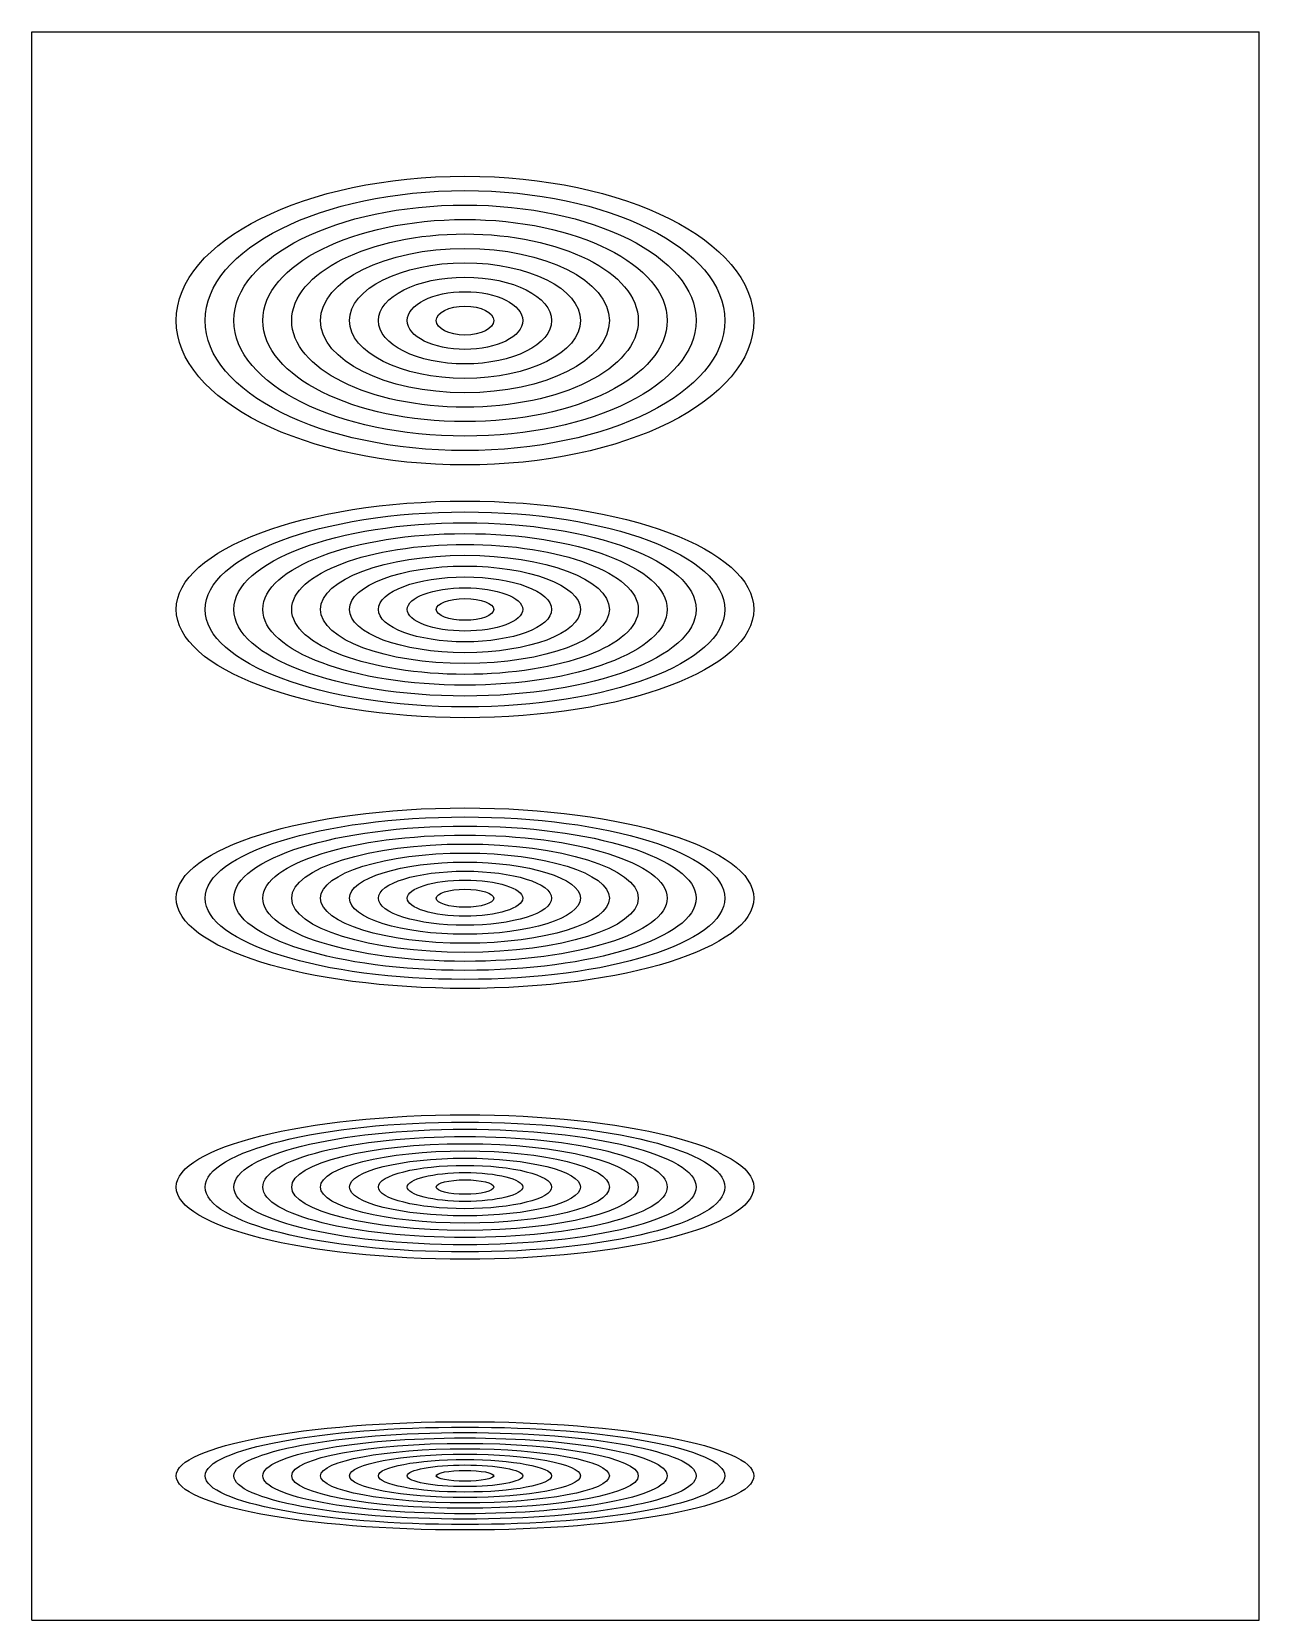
# Model space of a CAD drawing. Header units: inches. Extents: x 0 to 8.5, y 0 to 11.
import ezdxf

# ---------------------------------------------------------------- set-up
doc = ezdxf.new("R2010")
doc.units = ezdxf.units.IN
doc.header["$MEASUREMENT"] = 0
doc.layers.get('0').update_dxf_attribs({"lineweight": 25, "true_color": 0xffffff})

msp = doc.modelspace()

# ---------------------------------------------------------------- linework, layer by layer
for p, q in [((0, 0), (0, 11)), ((0, 11), (8.5, 11)), ((8.5, 0), (8.5, 11)), ((0, 0), (8.5, 0))]:
    msp.add_line(p, q)
for centre, major_axis, ratio in [((3, 9), (2, 0), 0.5), ((3, 9), (1.8, 0), 0.5), ((3, 9), (1.6, 0), 0.5), ((3, 9), (1.4, 0), 0.5), ((3, 9), (1.2, 0), 0.5), ((3, 9), (1, 0), 0.5), ((3, 9), (0.8, 0), 0.5), ((3, 9), (0.6, 0), 0.5), ((3, 9), (0.4, 0), 0.5), ((3, 9), (0.2, 0), 0.5), ((3, 7), (2, 0), 0.375), ((3, 7), (-1.8, 0), 0.375), ((3, 7), (1.6, 0), 0.375), ((3, 7), (1.4, 0), 0.375), ((3, 7), (-1.2, 0), 0.375), ((3, 7), (1, 0), 0.375), ((3, 7), (0.8, 0), 0.375), ((3, 7), (-0.6, 0), 0.375), ((3, 7), (0.4, 0), 0.375), ((3, 7), (-0.2, 0), 0.375), ((3, 5), (2, 0), 0.3125), ((3, 5), (1.8, 0), 0.3125), ((3, 5), (1.6, 0), 0.3125), ((3, 5), (1.4, 0), 0.3125), ((3, 5), (-1.2, 0), 0.3125), ((3, 5), (1, 0), 0.3125), ((3, 5), (0.8, 0), 0.3125), ((3, 5), (0.6, 0), 0.3125), ((3, 5), (0.4, 0), 0.3125), ((3, 5), (0.2, 0), 0.3125), ((3, 3), (2, 0), 0.25), ((3, 3), (1.8, 0), 0.25), ((3, 3), (-1.6, 0), 0.25), ((3, 3), (1.4, 0), 0.25), ((3, 3), (1.2, 0), 0.25), ((3, 3), (1, 0), 0.25), ((3, 3), (0.8, 0), 0.25), ((3, 3), (0.6, 0), 0.25), ((3, 3), (0.4, 0), 0.25), ((3, 3), (-0.2, 0), 0.25), ((3, 1), (2, 0), 0.1875), ((3, 1), (1.8, 0), 0.1875), ((3, 1), (1.6, 0), 0.1875), ((3, 1), (1.4, 0), 0.1875), ((3, 1), (1.2, 0), 0.1875), ((3, 1), (1, 0), 0.1875), ((3, 1), (-0.8, 0), 0.1875), ((3, 1), (0.6, 0), 0.1875), ((3, 1), (0.4, 0), 0.1875), ((3, 1), (-0.2, 0), 0.1875)]:
    msp.add_ellipse(centre, major_axis=major_axis, ratio=ratio)

doc.saveas('drawing.dxf')
